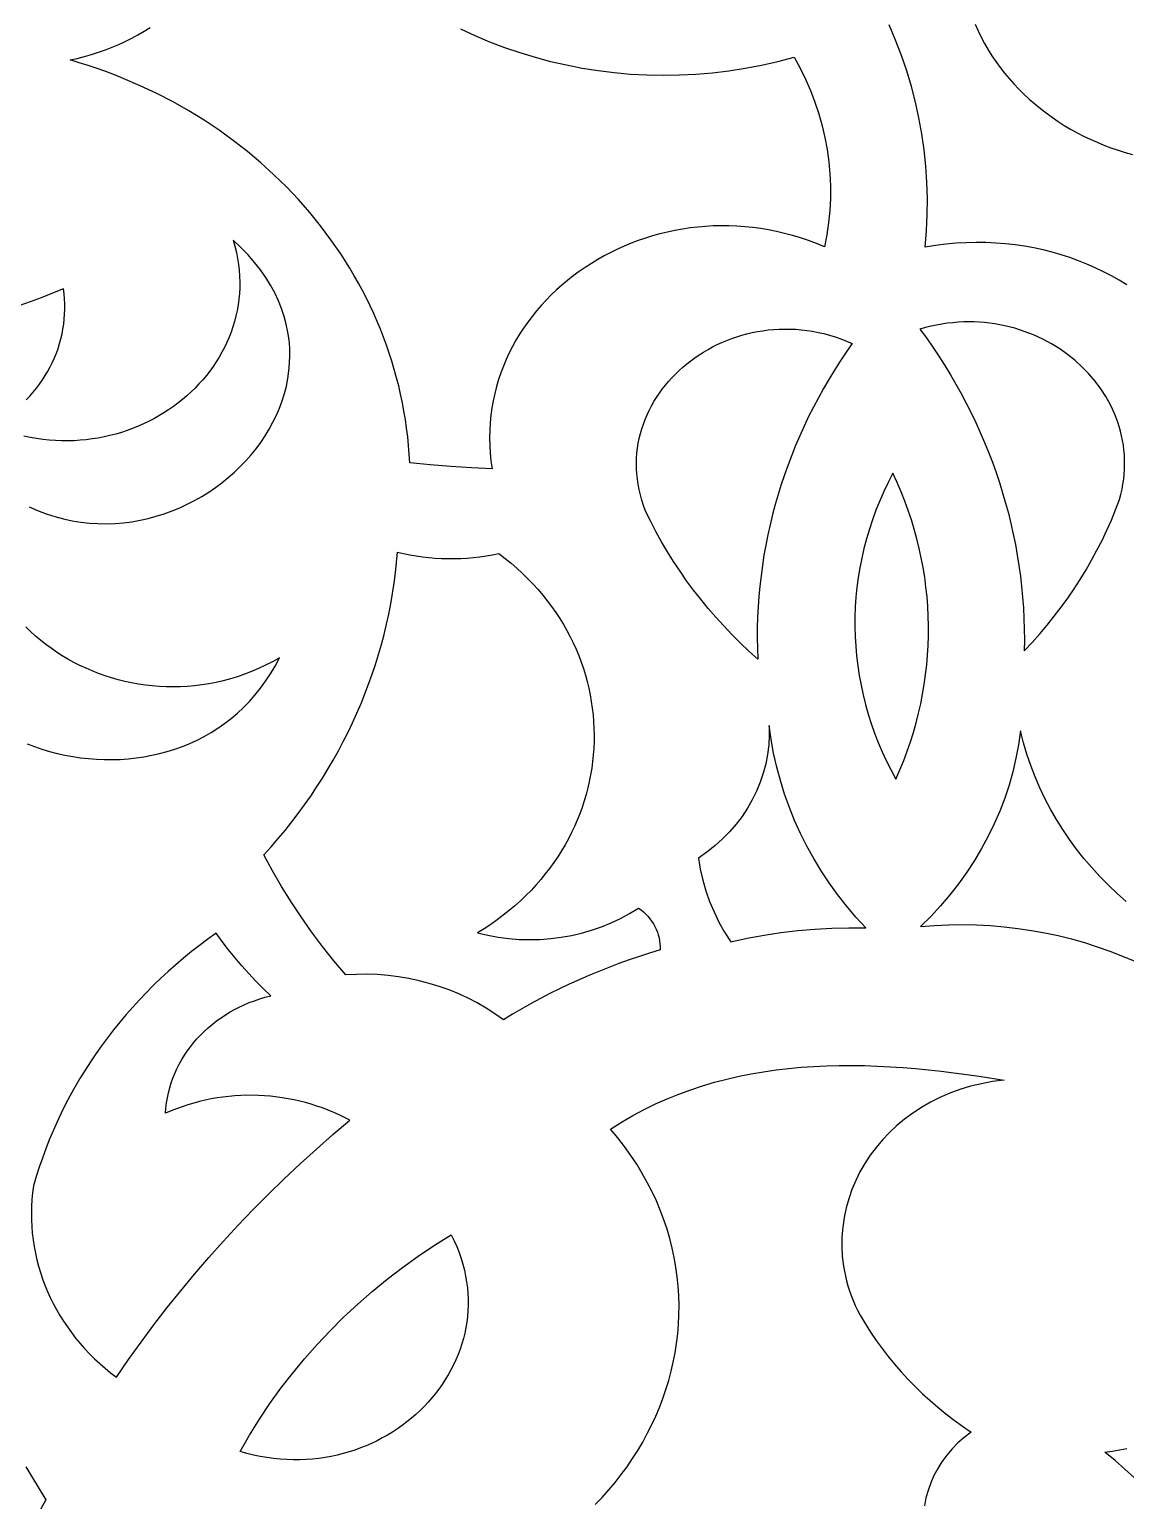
# Model space of a CAD drawing. Extents: x -3069 to -2029, y 258 to 1298.
# Drawn here: x -2140.3 to -2091.7, y 619.9 to 685.1 of the extents above; entities that cross this region are included whole.
import ezdxf

# ---------------------------------------------------------------- set-up
doc = ezdxf.new("R2010")
doc.units = 0
doc.layers.add('LAYER_1', color=18, linetype='CONTINUOUS')

msp = doc.modelspace()

# ---------------------------------------------------------------- linework, layer by layer
at = {"layer": 'LAYER_1'}
for points in [[(-2091.687, 673.762), (-2092.025, 673.966), (-2092.37, 674.159), (-2092.724, 674.342), (-2093.085, 674.514), (-2093.454, 674.675), (-2093.83, 674.825), (-2094.212, 674.963), (-2094.602, 675.089), (-2094.997, 675.202), (-2095.399, 675.303), (-2095.808, 675.392), (-2096.221, 675.467), (-2096.641, 675.528), (-2097.065, 675.576), (-2097.495, 675.611), (-2097.93, 675.63), (-2098.369, 675.636), (-2098.813, 675.626), (-2099.26, 675.601), (-2099.712, 675.561), (-2100.167, 675.505), (-2100.626, 675.434), (-2100.565, 676.153), (-2100.531, 676.873), (-2100.525, 677.591), (-2100.546, 678.309), (-2100.594, 679.024), (-2100.669, 679.738), (-2100.77, 680.447), (-2100.899, 681.154), (-2101.054, 681.855), (-2101.235, 682.552), (-2101.443, 683.243), (-2101.677, 683.927), (-2101.937, 684.605), (-2102.223, 685.275)], [(-2098.413, 685.305), (-2098.282, 685.015), (-2098.142, 684.731), (-2097.993, 684.452), (-2097.833, 684.179), (-2097.665, 683.911), (-2097.487, 683.649), (-2097.301, 683.393), (-2097.106, 683.142), (-2096.902, 682.898), (-2096.691, 682.66), (-2096.472, 682.429), (-2096.245, 682.204), (-2096.01, 681.986), (-2095.769, 681.775), (-2095.52, 681.571), (-2095.265, 681.374), (-2095.003, 681.184), (-2094.735, 681.002), (-2094.46, 680.827), (-2094.18, 680.661), (-2093.895, 680.502), (-2093.604, 680.351), (-2093.307, 680.209), (-2093.006, 680.075), (-2092.701, 679.949), (-2092.39, 679.832), (-2092.076, 679.724), (-2091.758, 679.625), (-2091.435, 679.535)], [(-2121.223, 685.105), (-2120.582, 684.807), (-2119.929, 684.532), (-2119.266, 684.28), (-2118.594, 684.05), (-2117.913, 683.844), (-2117.224, 683.661), (-2116.527, 683.501), (-2115.825, 683.365), (-2115.116, 683.253), (-2114.402, 683.165), (-2113.684, 683.102), (-2112.963, 683.063), (-2112.239, 683.049), (-2111.513, 683.06), (-2110.786, 683.096), (-2110.058, 683.158), (-2109.33, 683.245), (-2108.604, 683.358), (-2107.879, 683.497), (-2107.157, 683.663), (-2106.438, 683.855), (-2106.17, 683.366), (-2105.925, 682.869), (-2105.704, 682.365), (-2105.508, 681.853), (-2105.336, 681.336), (-2105.189, 680.812), (-2105.066, 680.284), (-2104.968, 679.753), (-2104.895, 679.217), (-2104.847, 678.679), (-2104.824, 678.14), (-2104.827, 677.599), (-2104.855, 677.058), (-2104.908, 676.517), (-2104.987, 675.977), (-2105.092, 675.439), (-2105.442, 675.585), (-2105.794, 675.718), (-2106.147, 675.838), (-2106.5, 675.945), (-2106.854, 676.04), (-2107.208, 676.123), (-2107.562, 676.194), (-2107.916, 676.253), (-2108.269, 676.3), (-2108.621, 676.336), (-2108.973, 676.361), (-2109.323, 676.374), (-2109.672, 676.376), (-2110.019, 676.367), (-2110.364, 676.348), (-2110.707, 676.318), (-2111.047, 676.278), (-2111.384, 676.227), (-2111.719, 676.166), (-2112.051, 676.095), (-2112.379, 676.015), (-2112.703, 675.925), (-2113.024, 675.826), (-2113.34, 675.717), (-2113.652, 675.599), (-2113.959, 675.472), (-2114.262, 675.336), (-2114.559, 675.192), (-2114.851, 675.039), (-2115.138, 674.878), (-2115.418, 674.709), (-2115.693, 674.532), (-2115.961, 674.347), (-2116.223, 674.154), (-2116.477, 673.954), (-2116.725, 673.747), (-2116.966, 673.532), (-2117.199, 673.31), (-2117.424, 673.081), (-2117.641, 672.846), (-2117.85, 672.604), (-2118.05, 672.356), (-2118.242, 672.102), (-2118.425, 671.841), (-2118.598, 671.575), (-2118.762, 671.303), (-2118.917, 671.025), (-2119.061, 670.742), (-2119.195, 670.454), (-2119.319, 670.16), (-2119.432, 669.862), (-2119.535, 669.559), (-2119.626, 669.251), (-2119.705, 668.939), (-2119.773, 668.622), (-2119.829, 668.302), (-2119.874, 667.977), (-2119.905, 667.649), (-2119.924, 667.317), (-2119.931, 666.981), (-2119.924, 666.643), (-2119.904, 666.301), (-2119.87, 665.956), (-2119.822, 665.608), (-2120.736, 665.652), (-2121.648, 665.711), (-2122.559, 665.786), (-2123.468, 665.877), (-2123.491, 666.262), (-2123.521, 666.646), (-2123.56, 667.028), (-2123.607, 667.407), (-2123.661, 667.785), (-2123.724, 668.161), (-2123.794, 668.535), (-2123.872, 668.907), (-2123.958, 669.276), (-2124.052, 669.644), (-2124.153, 670.008), (-2124.261, 670.37), (-2124.377, 670.73), (-2124.501, 671.087), (-2124.631, 671.441), (-2124.769, 671.792), (-2124.914, 672.141), (-2125.066, 672.486), (-2125.225, 672.828), (-2125.391, 673.167), (-2125.564, 673.503), (-2125.744, 673.836), (-2125.93, 674.165), (-2126.123, 674.491), (-2126.529, 675.131), (-2126.961, 675.757), (-2127.418, 676.367), (-2127.9, 676.961), (-2128.406, 677.538), (-2128.936, 678.097), (-2129.488, 678.638), (-2130.064, 679.161), (-2130.661, 679.664), (-2131.28, 680.146), (-2131.919, 680.608), (-2132.579, 681.049), (-2133.259, 681.467), (-2133.958, 681.863), (-2134.676, 682.236), (-2135.412, 682.584), (-2136.165, 682.908), (-2136.548, 683.06), (-2136.936, 683.206), (-2137.327, 683.345), (-2137.723, 683.478), (-2138.123, 683.604), (-2138.526, 683.724), (-2138.204, 683.796), (-2137.887, 683.878), (-2137.574, 683.968), (-2137.265, 684.067), (-2136.96, 684.175), (-2136.661, 684.291), (-2136.366, 684.416), (-2136.077, 684.549), (-2135.793, 684.69), (-2135.514, 684.838), (-2135.241, 684.995), (-2134.974, 685.159)], [(-2140.341, 663.925), (-2139.962, 663.759), (-2139.581, 663.614), (-2139.199, 663.491), (-2138.816, 663.388), (-2138.433, 663.306), (-2138.05, 663.244), (-2137.668, 663.201), (-2137.287, 663.177), (-2136.908, 663.172), (-2136.531, 663.184), (-2136.158, 663.215), (-2135.787, 663.262), (-2135.421, 663.326), (-2135.058, 663.406), (-2134.701, 663.502), (-2134.349, 663.613), (-2134.003, 663.738), (-2133.664, 663.878), (-2133.331, 664.032), (-2133.006, 664.199), (-2132.689, 664.379), (-2132.381, 664.571), (-2132.081, 664.775), (-2131.791, 664.991), (-2131.511, 665.217), (-2131.242, 665.454), (-2130.984, 665.701), (-2130.737, 665.958), (-2130.503, 666.223), (-2130.281, 666.497), (-2130.072, 666.779), (-2129.877, 667.069), (-2129.696, 667.366), (-2129.53, 667.67), (-2129.379, 667.98), (-2129.244, 668.295), (-2129.125, 668.616), (-2129.023, 668.942), (-2128.938, 669.272), (-2128.871, 669.606), (-2128.822, 669.943), (-2128.792, 670.283), (-2128.781, 670.626), (-2128.79, 670.97), (-2128.82, 671.316), (-2128.87, 671.663), (-2128.942, 672.011), (-2129.036, 672.359), (-2129.152, 672.706), (-2129.291, 673.052), (-2129.454, 673.397), (-2129.64, 673.74), (-2129.851, 674.081), (-2130.087, 674.419), (-2130.349, 674.754), (-2130.636, 675.086), (-2130.95, 675.413), (-2131.292, 675.735), (-2131.216, 675.466), (-2131.151, 675.198), (-2131.099, 674.931), (-2131.058, 674.666), (-2131.028, 674.403), (-2131.009, 674.141), (-2131.001, 673.882), (-2131.004, 673.625), (-2131.017, 673.37), (-2131.04, 673.118), (-2131.074, 672.869), (-2131.117, 672.622), (-2131.17, 672.379), (-2131.232, 672.138), (-2131.304, 671.901), (-2131.384, 671.667), (-2131.474, 671.437), (-2131.572, 671.21), (-2131.679, 670.988), (-2131.793, 670.769), (-2131.916, 670.555), (-2132.047, 670.345), (-2132.185, 670.14), (-2132.331, 669.939), (-2132.484, 669.744), (-2132.644, 669.553), (-2132.811, 669.367), (-2132.984, 669.187), (-2133.164, 669.012), (-2133.35, 668.842), (-2133.543, 668.679), (-2133.741, 668.521), (-2133.945, 668.369), (-2134.154, 668.224), (-2134.368, 668.085), (-2134.588, 667.952), (-2134.812, 667.827), (-2135.041, 667.708), (-2135.274, 667.596), (-2135.512, 667.491), (-2135.754, 667.393), (-2135.999, 667.303), (-2136.248, 667.22), (-2136.501, 667.146), (-2136.757, 667.079), (-2137.016, 667.02), (-2137.278, 666.969), (-2137.542, 666.927), (-2137.809, 666.893), (-2138.078, 666.868), (-2138.349, 666.852), (-2138.622, 666.845), (-2138.897, 666.847), (-2139.173, 666.858), (-2139.45, 666.879), (-2139.729, 666.909), (-2140.008, 666.949), (-2140.288, 666.999), (-2140.568, 667.059)], [(-2140.465, 668.663), (-2140.307, 668.831), (-2140.156, 669.003), (-2140.013, 669.18), (-2139.876, 669.361), (-2139.747, 669.547), (-2139.625, 669.736), (-2139.511, 669.929), (-2139.404, 670.125), (-2139.305, 670.325), (-2139.215, 670.528), (-2139.131, 670.733), (-2139.057, 670.942), (-2138.99, 671.153), (-2138.931, 671.366), (-2138.881, 671.582), (-2138.839, 671.799), (-2138.806, 672.019), (-2138.781, 672.239), (-2138.766, 672.461), (-2138.759, 672.685), (-2138.761, 672.909), (-2138.772, 673.134), (-2138.792, 673.36), (-2138.822, 673.586), (-2139.309, 673.383), (-2139.8, 673.189), (-2140.295, 673.004), (-2140.794, 672.829)], [(-2140.426, 653.422), (-2140.101, 653.298), (-2139.771, 653.186), (-2139.436, 653.085), (-2139.097, 652.996), (-2138.754, 652.92), (-2138.408, 652.855), (-2138.06, 652.803), (-2137.71, 652.763), (-2137.359, 652.736), (-2137.006, 652.722), (-2136.653, 652.72), (-2136.301, 652.731), (-2135.949, 652.756), (-2135.598, 652.794), (-2135.249, 652.845), (-2134.902, 652.909), (-2134.558, 652.988), (-2134.217, 653.079), (-2133.88, 653.185), (-2133.548, 653.305), (-2133.22, 653.439), (-2132.898, 653.587), (-2132.581, 653.749), (-2132.272, 653.926), (-2131.969, 654.118), (-2131.673, 654.325), (-2131.386, 654.546), (-2131.107, 654.782), (-2130.838, 655.034), (-2130.578, 655.3), (-2130.328, 655.582), (-2130.089, 655.88), (-2129.861, 656.193), (-2129.645, 656.522), (-2129.441, 656.867), (-2129.249, 657.229), (-2129.554, 657.057), (-2129.86, 656.899), (-2130.169, 656.753), (-2130.48, 656.62), (-2130.792, 656.5), (-2131.106, 656.391), (-2131.42, 656.295), (-2131.736, 656.21), (-2132.052, 656.137), (-2132.369, 656.076), (-2132.685, 656.026), (-2133.002, 655.988), (-2133.317, 655.96), (-2133.632, 655.944), (-2133.947, 655.938), (-2134.259, 655.942), (-2134.57, 655.958), (-2134.88, 655.983), (-2135.187, 656.018), (-2135.492, 656.064), (-2135.795, 656.119), (-2136.094, 656.184), (-2136.39, 656.258), (-2136.683, 656.341), (-2136.972, 656.434), (-2137.258, 656.536), (-2137.539, 656.646), (-2137.815, 656.765), (-2138.087, 656.892), (-2138.354, 657.028), (-2138.616, 657.172), (-2138.872, 657.324), (-2139.122, 657.483), (-2139.366, 657.651), (-2139.604, 657.825), (-2139.835, 658.007), (-2140.059, 658.196), (-2140.277, 658.393), (-2140.486, 658.596)], [(-2091.711, 646.431), (-2092.115, 646.788), (-2092.505, 647.157), (-2092.881, 647.539), (-2093.242, 647.933), (-2093.587, 648.339), (-2093.917, 648.756), (-2094.231, 649.183), (-2094.529, 649.622), (-2094.81, 650.071), (-2095.073, 650.529), (-2095.319, 650.997), (-2095.548, 651.475), (-2095.757, 651.961), (-2095.949, 652.456), (-2096.121, 652.959), (-2096.273, 653.469), (-2096.406, 653.987), (-2096.491, 653.38), (-2096.603, 652.778), (-2096.742, 652.182), (-2096.908, 651.593), (-2097.1, 651.012), (-2097.317, 650.439), (-2097.56, 649.875), (-2097.828, 649.321), (-2098.121, 648.778), (-2098.438, 648.245), (-2098.779, 647.724), (-2099.143, 647.216), (-2099.531, 646.721), (-2099.942, 646.24), (-2100.375, 645.773), (-2100.83, 645.322), (-2100.206, 645.37), (-2099.584, 645.399), (-2098.964, 645.406), (-2098.346, 645.394), (-2097.732, 645.363), (-2097.122, 645.311), (-2096.516, 645.241), (-2095.915, 645.152), (-2095.319, 645.043), (-2094.729, 644.917), (-2094.145, 644.772), (-2093.568, 644.609), (-2092.998, 644.428), (-2092.436, 644.23), (-2091.882, 644.014), (-2091.336, 643.781)], [(-2115.245, 619.706), (-2114.939, 620.026), (-2114.645, 620.354), (-2114.364, 620.69), (-2114.094, 621.033), (-2113.838, 621.383), (-2113.594, 621.74), (-2113.362, 622.104), (-2113.144, 622.473), (-2112.939, 622.849), (-2112.747, 623.23), (-2112.569, 623.616), (-2112.404, 624.007), (-2112.253, 624.402), (-2112.115, 624.802), (-2111.992, 625.205), (-2111.883, 625.612), (-2111.789, 626.022), (-2111.709, 626.435), (-2111.644, 626.85), (-2111.594, 627.267), (-2111.558, 627.687), (-2111.538, 628.108), (-2111.533, 628.53), (-2111.544, 628.953), (-2111.57, 629.377), (-2111.612, 629.801), (-2111.671, 630.224), (-2111.745, 630.648), (-2111.835, 631.07), (-2111.942, 631.492), (-2112.066, 631.912), (-2112.206, 632.33), (-2112.364, 632.746), (-2112.538, 633.16), (-2112.73, 633.571), (-2112.939, 633.979), (-2113.165, 634.384), (-2113.409, 634.785), (-2113.671, 635.182), (-2113.952, 635.575), (-2114.25, 635.963), (-2114.567, 636.346), (-2114.078, 636.654), (-2113.583, 636.942), (-2113.081, 637.21), (-2112.573, 637.458), (-2112.06, 637.687), (-2111.541, 637.896), (-2111.017, 638.088), (-2110.489, 638.262), (-2109.955, 638.419), (-2109.418, 638.559), (-2108.876, 638.684), (-2108.331, 638.792), (-2107.783, 638.886), (-2107.231, 638.965), (-2106.677, 639.03), (-2106.12, 639.082), (-2105.562, 639.121), (-2105.001, 639.147), (-2104.439, 639.161), (-2103.875, 639.164), (-2103.311, 639.157), (-2102.746, 639.139), (-2102.18, 639.111), (-2101.615, 639.074), (-2101.049, 639.028), (-2100.484, 638.974), (-2099.92, 638.913), (-2099.358, 638.844), (-2098.236, 638.687), (-2097.123, 638.508), (-2097.635, 638.447), (-2098.132, 638.358), (-2098.616, 638.242), (-2099.084, 638.102), (-2099.536, 637.937), (-2099.973, 637.749), (-2100.392, 637.539), (-2100.794, 637.308), (-2101.177, 637.056), (-2101.542, 636.786), (-2101.887, 636.498), (-2102.212, 636.192), (-2102.517, 635.871), (-2102.8, 635.534), (-2103.061, 635.184), (-2103.299, 634.821), (-2103.514, 634.446), (-2103.705, 634.06), (-2103.872, 633.665), (-2104.013, 633.261), (-2104.129, 632.849), (-2104.218, 632.43), (-2104.28, 632.006), (-2104.314, 631.577), (-2104.32, 631.145), (-2104.297, 630.71), (-2104.244, 630.274), (-2104.206, 630.055), (-2104.161, 629.837), (-2104.108, 629.619), (-2104.047, 629.401), (-2103.978, 629.183), (-2103.902, 628.966), (-2103.817, 628.75), (-2103.724, 628.534), (-2103.623, 628.32), (-2103.513, 628.106), (-2103.286, 627.725), (-2103.047, 627.351), (-2102.796, 626.983), (-2102.534, 626.623), (-2102.261, 626.27), (-2101.978, 625.924), (-2101.684, 625.585), (-2101.379, 625.255), (-2101.064, 624.933), (-2100.74, 624.618), (-2100.405, 624.313), (-2100.061, 624.015), (-2099.707, 623.727), (-2099.344, 623.448), (-2098.972, 623.178), (-2098.591, 622.917), (-2098.892, 622.685), (-2099.172, 622.436), (-2099.43, 622.172), (-2099.666, 621.894), (-2099.879, 621.604), (-2100.069, 621.301), (-2100.236, 620.988), (-2100.379, 620.666), (-2100.497, 620.336), (-2100.59, 619.998), (-2100.657, 619.655)], [(-2091.346, 620.884), (-2091.769, 621.277), (-2092.21, 621.658), (-2092.669, 622.026), (-2092.339, 622.072), (-2092.011, 622.128), (-2091.686, 622.191)], [(-2140.489, 621.378), (-2140.182, 620.896), (-2139.887, 620.408), (-2139.604, 619.914), (-2140.363, 618.527)]]:
    msp.add_lwpolyline(points, dxfattribs=at)
for points in [[(-2108.046, 657.175), (-2108.438, 657.529), (-2108.82, 657.891), (-2109.192, 658.262), (-2109.553, 658.64), (-2109.904, 659.027), (-2110.243, 659.421), (-2110.572, 659.822), (-2110.89, 660.23), (-2111.196, 660.646), (-2111.491, 661.068), (-2111.775, 661.497), (-2112.047, 661.933), (-2112.307, 662.375), (-2112.555, 662.823), (-2112.791, 663.276), (-2113.015, 663.736), (-2113.104, 663.974), (-2113.181, 664.212), (-2113.247, 664.449), (-2113.302, 664.685), (-2113.346, 664.919), (-2113.38, 665.153), (-2113.404, 665.385), (-2113.417, 665.615), (-2113.42, 665.844), (-2113.414, 666.07), (-2113.398, 666.295), (-2113.373, 666.517), (-2113.338, 666.737), (-2113.295, 666.954), (-2113.243, 667.169), (-2113.182, 667.381), (-2113.112, 667.59), (-2113.035, 667.795), (-2112.949, 667.998), (-2112.856, 668.197), (-2112.755, 668.392), (-2112.646, 668.583), (-2112.53, 668.771), (-2112.407, 668.954), (-2112.277, 669.133), (-2112.141, 669.308), (-2111.997, 669.478), (-2111.848, 669.644), (-2111.692, 669.805), (-2111.531, 669.96), (-2111.364, 670.111), (-2111.191, 670.256), (-2111.012, 670.395), (-2110.829, 670.529), (-2110.64, 670.658), (-2110.447, 670.78), (-2110.249, 670.896), (-2110.047, 671.006), (-2109.841, 671.109), (-2109.63, 671.206), (-2109.416, 671.297), (-2109.197, 671.38), (-2108.976, 671.456), (-2108.751, 671.525), (-2108.523, 671.587), (-2108.292, 671.641), (-2108.059, 671.688), (-2107.823, 671.727), (-2107.584, 671.758), (-2107.344, 671.781), (-2107.101, 671.795), (-2106.857, 671.801), (-2106.611, 671.799), (-2106.364, 671.787), (-2106.116, 671.767), (-2105.866, 671.738), (-2105.616, 671.7), (-2105.365, 671.652), (-2105.114, 671.595), (-2104.863, 671.528), (-2104.611, 671.452), (-2104.36, 671.365), (-2104.109, 671.268), (-2103.859, 671.161), (-2104.131, 670.769), (-2104.394, 670.373), (-2104.649, 669.973), (-2104.895, 669.569), (-2105.132, 669.162), (-2105.36, 668.75), (-2105.579, 668.335), (-2105.789, 667.917), (-2105.99, 667.495), (-2106.182, 667.071), (-2106.365, 666.643), (-2106.539, 666.212), (-2106.704, 665.779), (-2106.86, 665.343), (-2107.006, 664.904), (-2107.143, 664.463), (-2107.271, 664.019), (-2107.389, 663.574), (-2107.498, 663.126), (-2107.598, 662.676), (-2107.688, 662.225), (-2107.769, 661.772), (-2107.84, 661.317), (-2107.901, 660.861), (-2107.954, 660.404), (-2107.996, 659.945), (-2108.029, 659.485), (-2108.052, 659.025), (-2108.065, 658.563), (-2108.068, 658.101), (-2108.062, 657.638)], [(-2096.235, 657.544), (-2095.887, 657.915), (-2095.549, 658.293), (-2095.223, 658.678), (-2094.907, 659.071), (-2094.602, 659.469), (-2094.308, 659.875), (-2094.025, 660.287), (-2093.754, 660.705), (-2093.494, 661.129), (-2093.246, 661.559), (-2093.01, 661.994), (-2092.785, 662.435), (-2092.572, 662.881), (-2092.372, 663.332), (-2092.184, 663.787), (-2092.007, 664.248), (-2091.949, 664.473), (-2091.899, 664.697), (-2091.858, 664.92), (-2091.826, 665.142), (-2091.803, 665.363), (-2091.789, 665.582), (-2091.783, 665.8), (-2091.785, 666.016), (-2091.796, 666.23), (-2091.814, 666.443), (-2091.841, 666.654), (-2091.875, 666.862), (-2091.917, 667.068), (-2091.967, 667.272), (-2092.024, 667.474), (-2092.088, 667.673), (-2092.237, 668.062), (-2092.413, 668.44), (-2092.615, 668.804), (-2092.842, 669.156), (-2093.093, 669.492), (-2093.366, 669.813), (-2093.661, 670.117), (-2093.976, 670.403), (-2094.31, 670.671), (-2094.663, 670.919), (-2095.032, 671.147), (-2095.417, 671.353), (-2095.817, 671.537), (-2096.23, 671.697), (-2096.656, 671.833), (-2097.093, 671.943), (-2097.54, 672.028), (-2097.996, 672.085), (-2098.459, 672.113), (-2098.93, 672.113), (-2099.167, 672.101), (-2099.406, 672.082), (-2099.646, 672.055), (-2099.887, 672.02), (-2100.128, 671.977), (-2100.371, 671.926), (-2100.613, 671.867), (-2100.857, 671.799), (-2100.568, 671.403), (-2100.289, 671.002), (-2100.019, 670.597), (-2099.757, 670.187), (-2099.505, 669.774), (-2099.261, 669.357), (-2099.027, 668.936), (-2098.802, 668.511), (-2098.585, 668.083), (-2098.379, 667.651), (-2098.181, 667.216), (-2097.992, 666.778), (-2097.813, 666.337), (-2097.644, 665.893), (-2097.483, 665.446), (-2097.332, 664.997), (-2097.191, 664.545), (-2097.059, 664.09), (-2096.937, 663.634), (-2096.824, 663.175), (-2096.721, 662.714), (-2096.627, 662.251), (-2096.544, 661.786), (-2096.47, 661.32), (-2096.406, 660.852), (-2096.351, 660.383), (-2096.307, 659.912), (-2096.273, 659.44), (-2096.248, 658.968), (-2096.234, 658.494), (-2096.229, 658.02)], [(-2101.92, 651.852), (-2101.741, 652.261), (-2101.574, 652.674), (-2101.419, 653.089), (-2101.275, 653.506), (-2101.144, 653.926), (-2101.024, 654.348), (-2100.916, 654.772), (-2100.82, 655.198), (-2100.736, 655.625), (-2100.664, 656.054), (-2100.603, 656.484), (-2100.554, 656.914), (-2100.517, 657.346), (-2100.492, 657.777), (-2100.479, 658.21), (-2100.477, 658.642), (-2100.487, 659.074), (-2100.509, 659.506), (-2100.543, 659.937), (-2100.589, 660.368), (-2100.646, 660.798), (-2100.716, 661.227), (-2100.797, 661.654), (-2100.889, 662.08), (-2100.994, 662.504), (-2101.11, 662.926), (-2101.238, 663.346), (-2101.378, 663.764), (-2101.53, 664.179), (-2101.693, 664.591), (-2101.869, 665.001), (-2102.056, 665.407), (-2102.264, 665.003), (-2102.458, 664.595), (-2102.639, 664.183), (-2102.806, 663.768), (-2102.959, 663.349), (-2103.099, 662.928), (-2103.225, 662.504), (-2103.337, 662.077), (-2103.435, 661.649), (-2103.52, 661.219), (-2103.591, 660.787), (-2103.648, 660.354), (-2103.691, 659.92), (-2103.721, 659.485), (-2103.737, 659.05), (-2103.74, 658.615), (-2103.729, 658.18), (-2103.704, 657.745), (-2103.665, 657.311), (-2103.613, 656.877), (-2103.547, 656.445), (-2103.467, 656.015), (-2103.374, 655.586), (-2103.267, 655.16), (-2103.147, 654.735), (-2103.012, 654.313), (-2102.864, 653.894), (-2102.703, 653.478), (-2102.527, 653.066), (-2102.338, 652.657), (-2102.136, 652.253)], [(-2126.308, 643.177), (-2126.831, 643.801), (-2127.334, 644.437), (-2127.818, 645.085), (-2128.283, 645.745), (-2128.727, 646.417), (-2129.151, 647.099), (-2129.555, 647.791), (-2129.938, 648.494), (-2129.616, 648.852), (-2129.302, 649.216), (-2128.997, 649.584), (-2128.7, 649.958), (-2128.411, 650.336), (-2128.131, 650.719), (-2127.86, 651.106), (-2127.597, 651.498), (-2127.343, 651.894), (-2127.097, 652.294), (-2126.861, 652.698), (-2126.633, 653.107), (-2126.414, 653.519), (-2126.204, 653.935), (-2126.003, 654.354), (-2125.811, 654.777), (-2125.628, 655.203), (-2125.455, 655.632), (-2125.29, 656.064), (-2125.135, 656.5), (-2124.989, 656.938), (-2124.853, 657.379), (-2124.726, 657.822), (-2124.608, 658.268), (-2124.5, 658.717), (-2124.402, 659.167), (-2124.313, 659.62), (-2124.234, 660.074), (-2124.164, 660.531), (-2124.105, 660.989), (-2124.055, 661.449), (-2124.015, 661.91), (-2123.739, 661.848), (-2123.461, 661.793), (-2123.182, 661.746), (-2122.902, 661.707), (-2122.62, 661.676), (-2122.338, 661.653), (-2122.056, 661.637), (-2121.773, 661.63), (-2121.49, 661.63), (-2121.207, 661.637), (-2120.925, 661.653), (-2120.643, 661.676), (-2120.361, 661.708), (-2120.081, 661.746), (-2119.801, 661.793), (-2119.523, 661.848), (-2119.246, 661.636), (-2118.979, 661.419), (-2118.721, 661.196), (-2118.472, 660.968), (-2118.233, 660.734), (-2118.004, 660.496), (-2117.784, 660.253), (-2117.573, 660.006), (-2117.372, 659.754), (-2117.18, 659.498), (-2116.997, 659.238), (-2116.824, 658.975), (-2116.66, 658.708), (-2116.506, 658.437), (-2116.361, 658.164), (-2116.225, 657.887), (-2116.099, 657.608), (-2115.982, 657.327), (-2115.874, 657.042), (-2115.775, 656.756), (-2115.686, 656.468), (-2115.606, 656.178), (-2115.536, 655.887), (-2115.474, 655.594), (-2115.422, 655.3), (-2115.379, 655.005), (-2115.345, 654.71), (-2115.32, 654.414), (-2115.305, 654.117), (-2115.299, 653.82), (-2115.302, 653.524), (-2115.314, 653.227), (-2115.335, 652.931), (-2115.365, 652.636), (-2115.405, 652.341), (-2115.454, 652.047), (-2115.511, 651.755), (-2115.578, 651.464), (-2115.654, 651.175), (-2115.739, 650.887), (-2115.833, 650.602), (-2115.936, 650.318), (-2116.048, 650.037), (-2116.169, 649.759), (-2116.299, 649.484), (-2116.438, 649.211), (-2116.586, 648.942), (-2116.743, 648.676), (-2116.909, 648.413), (-2117.084, 648.155), (-2117.268, 647.9), (-2117.461, 647.65), (-2117.663, 647.404), (-2117.874, 647.162), (-2118.093, 646.925), (-2118.322, 646.693), (-2118.559, 646.467), (-2118.805, 646.246), (-2119.06, 646.03), (-2119.324, 645.82), (-2119.597, 645.616), (-2119.878, 645.418), (-2120.169, 645.227), (-2120.468, 645.042), (-2120.009, 644.933), (-2119.546, 644.848), (-2119.08, 644.788), (-2118.614, 644.752), (-2118.148, 644.74), (-2117.682, 644.751), (-2117.219, 644.787), (-2116.759, 644.846), (-2116.303, 644.928), (-2115.853, 645.033), (-2115.409, 645.162), (-2114.973, 645.313), (-2114.546, 645.487), (-2114.129, 645.683), (-2113.723, 645.901), (-2113.328, 646.142), (-2113.213, 646.057), (-2113.105, 645.966), (-2113.003, 645.869), (-2112.908, 645.768), (-2112.821, 645.662), (-2112.74, 645.552), (-2112.667, 645.438), (-2112.602, 645.32), (-2112.545, 645.199), (-2112.495, 645.074), (-2112.454, 644.948), (-2112.421, 644.819), (-2112.396, 644.688), (-2112.381, 644.555), (-2112.373, 644.421), (-2112.375, 644.285), (-2112.836, 644.145), (-2113.293, 643.997), (-2113.747, 643.843), (-2114.198, 643.68), (-2114.646, 643.511), (-2115.09, 643.335), (-2115.53, 643.152), (-2115.967, 642.961), (-2116.4, 642.764), (-2116.83, 642.559), (-2117.255, 642.348), (-2117.676, 642.13), (-2118.093, 641.905), (-2118.506, 641.674), (-2118.915, 641.436), (-2119.319, 641.191), (-2119.692, 641.456), (-2120.077, 641.704), (-2120.474, 641.933), (-2120.882, 642.144), (-2121.299, 642.337), (-2121.725, 642.511), (-2122.159, 642.667), (-2122.601, 642.803), (-2123.049, 642.92), (-2123.503, 643.017), (-2123.962, 643.094), (-2124.426, 643.152), (-2124.893, 643.189), (-2125.363, 643.205), (-2125.835, 643.201)], [(-2109.244, 644.641), (-2108.508, 644.803), (-2107.768, 644.942), (-2107.022, 645.055), (-2106.273, 645.145), (-2105.521, 645.211), (-2104.767, 645.252), (-2104.011, 645.268), (-2103.254, 645.26), (-2103.693, 645.741), (-2104.11, 646.235), (-2104.506, 646.742), (-2104.88, 647.262), (-2105.232, 647.793), (-2105.561, 648.335), (-2105.867, 648.888), (-2106.15, 649.451), (-2106.409, 650.023), (-2106.644, 650.603), (-2106.856, 651.192), (-2107.043, 651.788), (-2107.206, 652.391), (-2107.343, 653), (-2107.455, 653.615), (-2107.542, 654.235), (-2107.535, 653.802), (-2107.558, 653.373), (-2107.61, 652.948), (-2107.691, 652.53), (-2107.8, 652.118), (-2107.936, 651.714), (-2108.099, 651.319), (-2108.288, 650.934), (-2108.502, 650.56), (-2108.742, 650.199), (-2109.006, 649.852), (-2109.294, 649.519), (-2109.606, 649.201), (-2109.94, 648.901), (-2110.296, 648.618), (-2110.674, 648.355), (-2110.592, 647.864), (-2110.481, 647.378), (-2110.343, 646.9), (-2110.177, 646.429), (-2109.984, 645.966), (-2109.764, 645.514), (-2109.517, 645.072)], [(-2136.472, 625.346), (-2135.931, 626.132), (-2135.376, 626.909), (-2134.805, 627.677), (-2134.22, 628.435), (-2133.621, 629.184), (-2133.008, 629.923), (-2132.38, 630.652), (-2131.739, 631.37), (-2131.084, 632.079), (-2130.415, 632.777), (-2129.733, 633.464), (-2129.037, 634.14), (-2128.329, 634.806), (-2127.607, 635.46), (-2126.873, 636.103), (-2126.126, 636.734), (-2126.361, 636.858), (-2126.599, 636.975), (-2126.84, 637.084), (-2127.084, 637.186), (-2127.331, 637.28), (-2127.58, 637.368), (-2127.832, 637.448), (-2128.085, 637.52), (-2128.341, 637.586), (-2128.598, 637.644), (-2129.117, 637.737), (-2129.64, 637.802), (-2130.166, 637.836), (-2130.694, 637.842), (-2131.221, 637.817), (-2131.747, 637.763), (-2132.009, 637.725), (-2132.269, 637.679), (-2132.529, 637.626), (-2132.787, 637.565), (-2133.043, 637.497), (-2133.298, 637.421), (-2133.55, 637.338), (-2133.801, 637.247), (-2134.049, 637.149), (-2134.294, 637.044), (-2134.276, 637.275), (-2134.248, 637.503), (-2134.21, 637.73), (-2134.163, 637.953), (-2134.106, 638.173), (-2134.039, 638.391), (-2133.964, 638.604), (-2133.879, 638.815), (-2133.785, 639.021), (-2133.683, 639.223), (-2133.573, 639.422), (-2133.454, 639.615), (-2133.327, 639.805), (-2133.192, 639.989), (-2133.05, 640.168), (-2132.9, 640.342), (-2132.742, 640.511), (-2132.578, 640.674), (-2132.406, 640.831), (-2132.228, 640.982), (-2132.043, 641.127), (-2131.852, 641.265), (-2131.654, 641.397), (-2131.451, 641.522), (-2131.241, 641.64), (-2131.026, 641.75), (-2130.806, 641.853), (-2130.58, 641.948), (-2130.349, 642.036), (-2130.113, 642.115), (-2129.872, 642.186), (-2129.627, 642.248), (-2129.961, 642.572), (-2130.286, 642.903), (-2130.603, 643.241), (-2130.911, 643.585), (-2131.209, 643.936), (-2131.498, 644.294), (-2131.778, 644.658), (-2132.048, 645.028), (-2132.419, 644.761), (-2132.783, 644.488), (-2133.141, 644.208), (-2133.491, 643.922), (-2133.834, 643.629), (-2134.171, 643.331), (-2134.5, 643.027), (-2134.822, 642.717), (-2135.136, 642.401), (-2135.443, 642.08), (-2135.743, 641.753), (-2136.035, 641.42), (-2136.319, 641.083), (-2136.595, 640.74), (-2136.864, 640.393), (-2137.124, 640.04), (-2137.377, 639.683), (-2137.622, 639.321), (-2137.858, 638.954), (-2138.086, 638.583), (-2138.306, 638.208), (-2138.517, 637.828), (-2138.72, 637.445), (-2138.914, 637.057), (-2139.1, 636.665), (-2139.276, 636.27), (-2139.444, 635.871), (-2139.603, 635.469), (-2139.753, 635.063), (-2139.894, 634.653), (-2140.026, 634.241), (-2140.148, 633.825), (-2140.187, 633.524), (-2140.216, 633.223), (-2140.233, 632.922), (-2140.24, 632.622), (-2140.237, 632.323), (-2140.223, 632.025), (-2140.198, 631.728), (-2140.163, 631.433), (-2140.118, 631.139), (-2140.063, 630.848), (-2139.998, 630.558), (-2139.923, 630.271), (-2139.838, 629.987), (-2139.743, 629.705), (-2139.638, 629.426), (-2139.524, 629.15), (-2139.401, 628.878), (-2139.268, 628.609), (-2139.126, 628.345), (-2138.974, 628.084), (-2138.814, 627.827), (-2138.644, 627.575), (-2138.466, 627.328), (-2138.279, 627.085), (-2138.082, 626.848), (-2137.878, 626.616), (-2137.664, 626.389), (-2137.443, 626.168), (-2137.212, 625.953), (-2136.974, 625.744), (-2136.727, 625.542)], [(-2130.988, 622.055), (-2130.573, 622.777), (-2130.133, 623.485), (-2129.669, 624.178), (-2129.181, 624.857), (-2128.669, 625.52), (-2128.135, 626.167), (-2127.578, 626.798), (-2126.999, 627.412), (-2126.399, 628.008), (-2125.777, 628.587), (-2125.135, 629.147), (-2124.473, 629.689), (-2123.792, 630.212), (-2123.091, 630.714), (-2122.371, 631.197), (-2121.633, 631.659), (-2121.505, 631.399), (-2121.389, 631.138), (-2121.285, 630.877), (-2121.194, 630.616), (-2121.115, 630.355), (-2121.047, 630.094), (-2120.991, 629.834), (-2120.947, 629.574), (-2120.914, 629.316), (-2120.892, 629.058), (-2120.88, 628.802), (-2120.88, 628.548), (-2120.89, 628.294), (-2120.91, 628.043), (-2120.941, 627.794), (-2120.981, 627.547), (-2121.031, 627.303), (-2121.091, 627.061), (-2121.16, 626.822), (-2121.239, 626.585), (-2121.326, 626.352), (-2121.423, 626.123), (-2121.528, 625.897), (-2121.641, 625.675), (-2121.763, 625.456), (-2121.892, 625.242), (-2122.03, 625.032), (-2122.176, 624.827), (-2122.329, 624.626), (-2122.489, 624.431), (-2122.656, 624.24), (-2122.831, 624.055), (-2123.012, 623.875), (-2123.2, 623.701), (-2123.394, 623.532), (-2123.595, 623.37), (-2123.801, 623.214), (-2124.014, 623.064), (-2124.232, 622.921), (-2124.456, 622.785), (-2124.685, 622.656), (-2124.919, 622.534), (-2125.158, 622.419), (-2125.401, 622.312), (-2125.65, 622.213), (-2125.903, 622.122), (-2126.159, 622.038), (-2126.42, 621.964), (-2126.685, 621.897), (-2126.953, 621.84), (-2127.225, 621.791), (-2127.5, 621.751), (-2127.778, 621.721), (-2128.059, 621.7), (-2128.343, 621.689), (-2128.63, 621.688), (-2128.918, 621.696), (-2129.209, 621.715), (-2129.502, 621.745), (-2129.796, 621.785), (-2130.092, 621.836), (-2130.39, 621.898), (-2130.688, 621.971)]]:
    msp.add_lwpolyline(points, close=True, dxfattribs=at)

doc.saveas('drawing.dxf')
